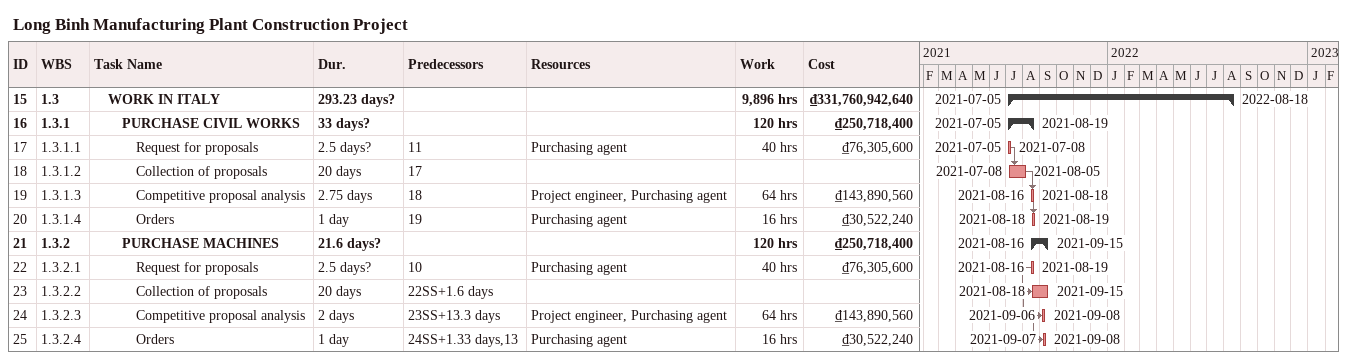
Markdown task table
Long Binh Manufacturing Plant Construction Project

| ID | WBS | Task | Duration | Start | Finish | Predecessors | Resources | Work (h) | Cost (₫) |
|---|---|---|---|---|---|---|---|---|---|
| 15 | 1.3 | **WORK IN ITALY** | 293.23d? | 2021-07-05 | 2022-08-18 |  |  | 9896 | 331760942640 |
| 16 | 1.3.1 | **PURCHASE CIVIL WORKS** | 33d? | 2021-07-05 | 2021-08-19 |  |  | 120 | 250718400 |
| 17 | 1.3.1.1 | Request for proposals | 2.5d? | 2021-07-05 | 2021-07-08 | 11 | Purchasing agent | 40 | 76305600 |
| 18 | 1.3.1.2 | Collection of proposals | 20d | 2021-07-08 | 2021-08-05 | 17 |  |  |  |
| 19 | 1.3.1.3 | Competitive proposal analysis | 2.75d | 2021-08-16 | 2021-08-18 | 18 | Project engineer, Purchasing agent | 64 | 143890560 |
| 20 | 1.3.1.4 | Orders | 1d | 2021-08-18 | 2021-08-19 | 19 | Purchasing agent | 16 | 30522240 |
| 21 | 1.3.2 | **PURCHASE MACHINES** | 21.6d? | 2021-08-16 | 2021-09-15 |  |  | 120 | 250718400 |
| 22 | 1.3.2.1 | Request for proposals | 2.5d? | 2021-08-16 | 2021-08-19 | 10 | Purchasing agent | 40 | 76305600 |
| 23 | 1.3.2.2 | Collection of proposals | 20d | 2021-08-18 | 2021-09-15 | 22SS+1.6d |  |  |  |
| 24 | 1.3.2.3 | Competitive proposal analysis | 2d | 2021-09-06 | 2021-09-08 | 23SS+13.3d | Project engineer, Purchasing agent | 64 | 143890560 |
| 25 | 1.3.2.4 | Orders | 1d | 2021-09-07 | 2021-09-08 | 24SS+1.33d, 13 | Purchasing agent | 16 | 30522240 |
